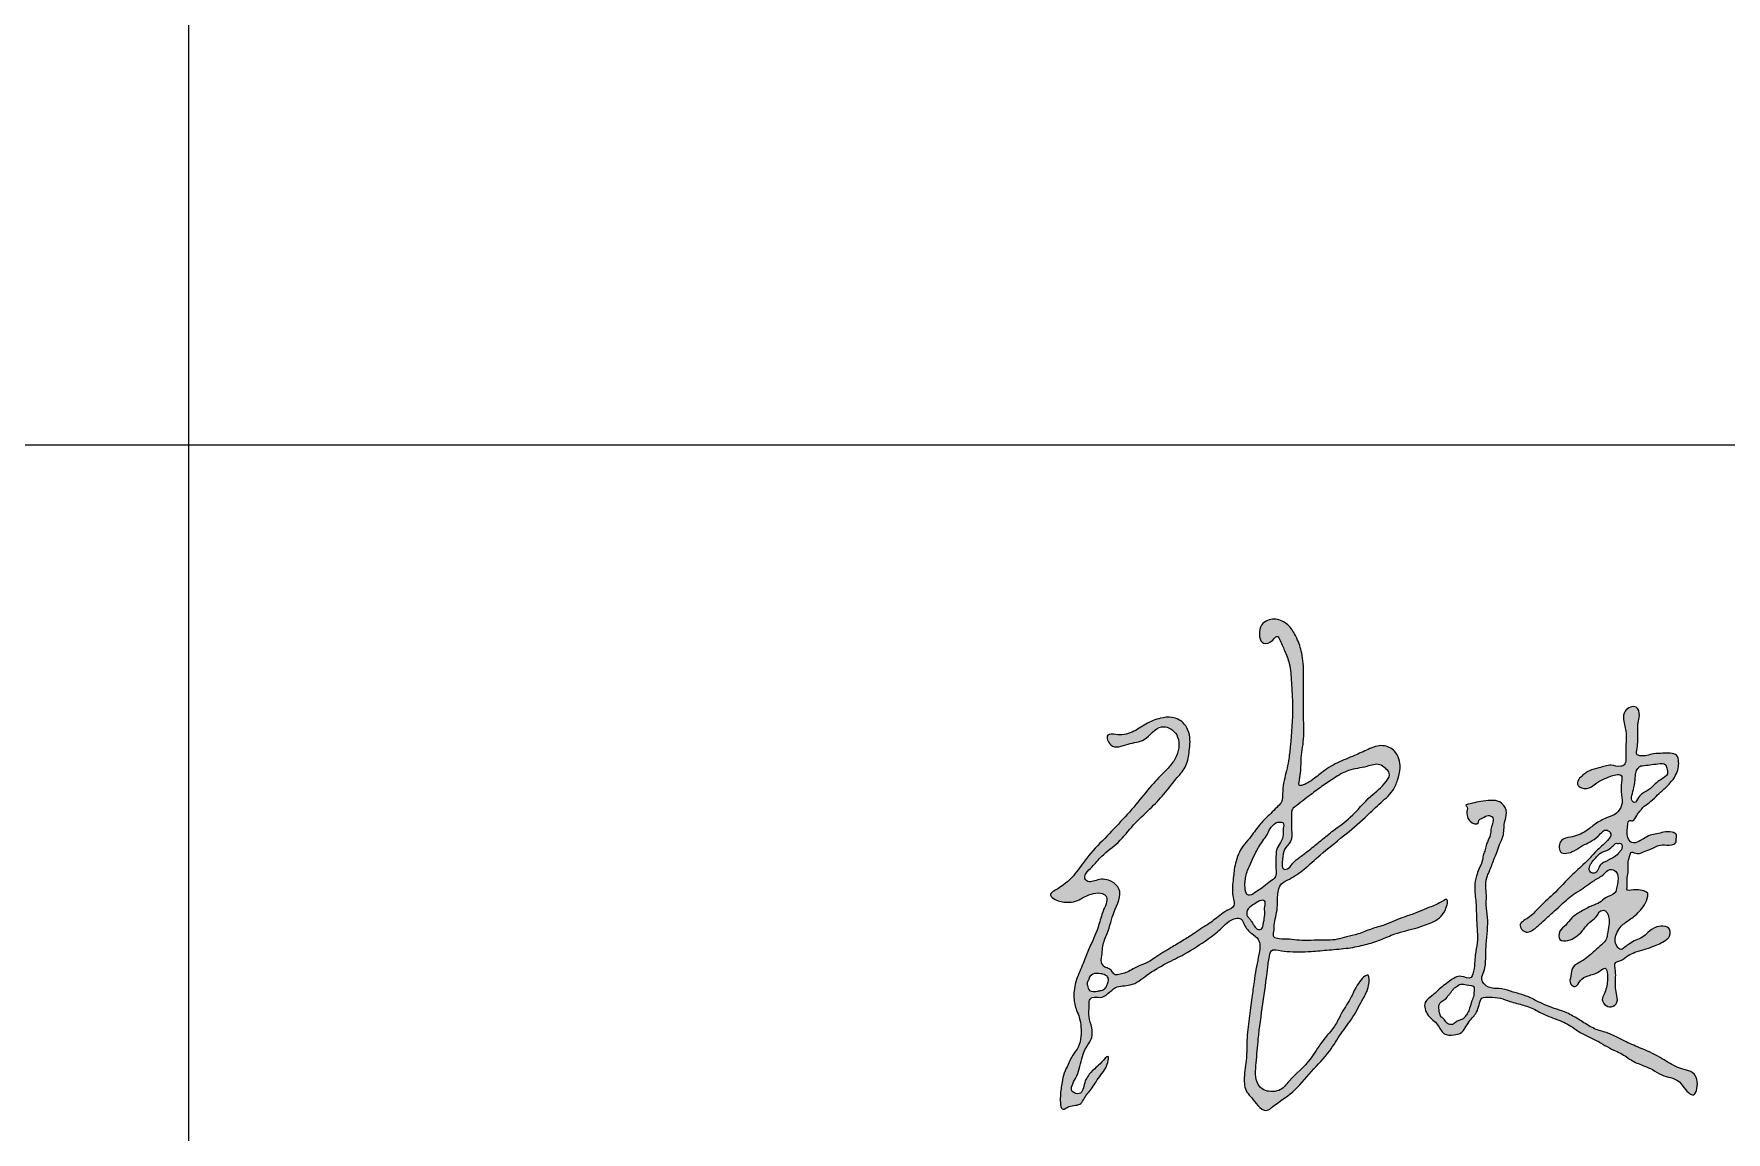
# Model space of a CAD drawing. Extents: x 28773 to 175644, y 7355 to 486294.
# Drawn here: x 150047 to 152250, y 270796 to 272226 of the extents above; entities that cross this region are included whole.
import ezdxf

# ---------------------------------------------------------------- set-up
doc = ezdxf.new("R2010")
doc.units = 0
doc.header["$LTSCALE"] = 1000
doc.header["$MEASUREMENT"] = 0
doc.layers.add('文字和字符', color=7, linetype='Continuous')

msp = doc.modelspace()

# ---------------------------------------------------------------- hatches: boundary and pattern name
at = {"layer": '文字和字符'}
h = msp.add_hatch(color=6, dxfattribs=at)
edge = h.paths.add_edge_path()
edge.add_spline(control_points=[(151455.3, 271313.7), (151455.5, 271313.7), (151480.4, 271314.8), (151493.2, 271328.5), (151511.9, 271335.2), (151529.7, 271337.6), (151548.6, 271327.9), (151553.1, 271308.2), (151550.6, 271290), (151548.7, 271272.6), (151533.1, 271255.8), (151518.8, 271236.2), (151499.4, 271215.9), (151477.6, 271197), (151460.3, 271172.8), (151438.5, 271158.5), (151426.5, 271143), (151417.6, 271135.4), (151413.8, 271128.1), (151419.3, 271119.5), (151433.6, 271126.9), (151449, 271124.9), (151466.4, 271109), (151454, 271087.7), (151449, 271069), (151444.1, 271054), (151438.1, 271041), (151438.1, 271028.1), (151435.2, 271018.7), (151440.2, 271010.4), (151447.5, 271009.8), (151450.9, 271005), (151454.6, 270999.8), (151461.6, 271002.5), (151468.6, 271003.6), (151476.7, 271008.1), (151485.9, 271013.2), (151497, 271016.7), (151506.5, 271023.9), (151517.2, 271030.4), (151530.2, 271038.1), (151544.3, 271046.5), (151557.4, 271055), (151569.7, 271063.5), (151584.3, 271072.4), (151595.4, 271083.3), (151611.1, 271089.4), (151608, 271100.1), (151607.2, 271108.8), (151607, 271118.9), (151608.8, 271128.6), (151609.4, 271139), (151612, 271149.6), (151617.1, 271165.3), (151630.8, 271179.5), (151642.6, 271197.6), (151655.2, 271209.2), (151664, 271218.4), (151673.3, 271226.3), (151671.9, 271240.1), (151675.1, 271258), (151680.5, 271277), (151683.4, 271309.5), (151686.6, 271343.6), (151683.9, 271379.8), (151682.8, 271404), (151676.3, 271420.6), (151671.3, 271431), (151666.1, 271445.9), (151659, 271434.1), (151642.9, 271428.3), (151640.3, 271452), (151651.9, 271463.9), (151668.8, 271465.1), (151683.2, 271454.3), (151692, 271438.3), (151699, 271417.9), (151699.9, 271397.6), (151699.8, 271378.4), (151699.9, 271359.5), (151699.5, 271335.4), (151701.1, 271308.2), (151695.5, 271281.2), (151697.1, 271263.8), (151691.4, 271243.7), (151711.6, 271253.9), (151722.9, 271265), (151743.7, 271277.8), (151764.8, 271285.5), (151783.7, 271294.7), (151801.9, 271301.9), (151822, 271292.6), (151827.1, 271272.3), (151822.7, 271254.8), (151815.3, 271237.2), (151797.5, 271223.6), (151777.5, 271202.8), (151751.3, 271181.1), (151723.9, 271160), (151702.2, 271139), (151685.3, 271127.2), (151663.3, 271117.6), (151668.3, 271090.1), (151661.4, 271070.4), (151661.5, 271058.2), (151659.3, 271049.2), (151670.8, 271047.4), (151681, 271047.7), (151698.4, 271045.2), (151719, 271046.5), (151739.9, 271045.5), (151756.6, 271051.1), (151771.8, 271053.8), (151787.8, 271061.1), (151808.4, 271066.5), (151827.4, 271075.9), (151846.1, 271080.9), (151861.2, 271089), (151873.2, 271091.4), (151889.7, 271103.6), (151883.5, 271078.3), (151868.4, 271069.5), (151844.5, 271060.9), (151821.5, 271056.2), (151799.9, 271046.3), (151779.7, 271039.8), (151757.3, 271035.4), (151733.6, 271033.6), (151707.1, 271031.1), (151683.3, 271030.4), (151667.6, 271033), (151657.6, 271034.2), (151654.3, 271021.6), (151650.7, 270985.9), (151642.1, 270936.8), (151638.4, 270888.1), (151635.7, 270863), (151647.3, 270850.5), (151657.5, 270848.9), (151670.7, 270849.9), (151685.5, 270869.3), (151707.5, 270886.8), (151723.1, 270915.2), (151740.7, 270932.5), (151749.8, 270953.9), (151762.7, 270971.2), (151767.7, 270987.7), (151786.2, 271007.5), (151785.1, 270983.3), (151776, 270968.5), (151764.9, 270945.8), (151747.9, 270925), (151733.2, 270898.8), (151709.4, 270875.8), (151687.5, 270847.8), (151666.1, 270835.2), (151650.7, 270821.8), (151639.2, 270830.8), (151633.5, 270840.4), (151623.2, 270850.3), (151621.6, 270869.9), (151626.2, 270891.5), (151625.6, 270917.6), (151628.8, 270943.8), (151632.4, 270969.3), (151635.6, 270995.9), (151639.4, 271018.4), (151644, 271036.5), (151641.4, 271048.7), (151630.8, 271055.2), (151623.1, 271063.6), (151619.7, 271074.9), (151604.4, 271074.8), (151592.9, 271060.4), (151571.2, 271044.4), (151548, 271029), (151519.9, 271015.9), (151496.9, 271002.2), (151477.2, 270985.5), (151456, 270987.5), (151445.9, 270976.4), (151435.6, 270969.9), (151425.9, 270973.7), (151420.1, 270967.8), (151421, 270958.4), (151419.3, 270946.3), (151424.7, 270933.2), (151425.5, 270917.4), (151412.3, 270902.4), (151409.5, 270882.3), (151403.6, 270865.8), (151392.7, 270849.5), (151412.3, 270843.5), (151413.8, 270862.2), (151423.5, 270876), (151434.1, 270883.5), (151448.7, 270901.3), (151443.5, 270879.3), (151436, 270871.6), (151429.9, 270862.5), (151425.1, 270854.1), (151419.1, 270847.3), (151414.3, 270840.7), (151409.3, 270830), (151396.9, 270832.7), (151382.9, 270821.4), (151382.9, 270846.1), (151384.9, 270858.8), (151387.6, 270873.5), (151393.7, 270884.6), (151398.7, 270896.5), (151407.9, 270906.9), (151410.4, 270920.2), (151410.2, 270933.3), (151408.8, 270944.9), (151403.2, 270956.8), (151399.4, 270973.5), (151403.3, 270994.9), (151412.6, 271014.7), (151420.5, 271036.3), (151430.7, 271055.9), (151435.3, 271074), (151439.6, 271086.6), (151444, 271094.6), (151443.9, 271104.8), (151429.5, 271110), (151416.2, 271103.5), (151402.9, 271096.1), (151390.1, 271095.2), (151379.3, 271096.6), (151366.2, 271105.9), (151398.6, 271121.9), (151411, 271148.3), (151449.3, 271186.9), (151479.6, 271219.2), (151504.9, 271251.7), (151521.9, 271268), (151536.2, 271285.2), (151540.1, 271306.3), (151529.2, 271321.6), (151509.2, 271327.7), (151495.5, 271304.2), (151471.4, 271303.2), (151451.1, 271292.2), (151438.6, 271316), (151455.2, 271313.7), (151455.3, 271313.7)], knot_values=[0, 0, 0, 0, 29.830329, 58.917813, 87.403057, 108.106156, 133.178165, 167.21185, 183.493575, 210.674955, 237.313626, 275.867732, 312.375317, 353.761043, 395.875537, 434.582879, 460.669761, 476.274997, 484.417806, 491.620343, 511.676156, 536.924503, 555.692553, 598.362356, 618.348177, 639.189191, 663.45492, 677.063063, 692.317653, 702.959274, 711.943659, 720.14469, 726.927846, 735.80548, 746.57076, 757.657127, 773.391329, 790.76732, 805.441898, 822.594095, 842.866694, 868.323001, 891.127033, 907.573393, 930.634575, 961.258613, 976.688727, 988.002723, 1001.170801, 1014.557807, 1029.617846, 1042.133039, 1057.768168, 1075.005198, 1109.99381, 1138.042246, 1164.89526, 1180.29965, 1191.874738, 1213.241442, 1232.349281, 1268.725268, 1294.322921, 1368.395782, 1410.724556, 1445.044845, 1469.944393, 1480.867815, 1499.328512, 1508.741629, 1526.286567, 1555.649157, 1570.573337, 1593.98259, 1617.984445, 1641.382666, 1669.439815, 1707.291974, 1725.035697, 1749.43332, 1786.029801, 1824.844218, 1863.911625, 1895.042411, 1908.396405, 1926.997455, 1954.733646, 1988.605585, 2022.407336, 2049.221687, 2076.673409, 2100.00089, 2131.565175, 2154.184674, 2175.023051, 2209.537897, 2244.846276, 2295.987218, 2350.394106, 2388.904508, 2420.906973, 2437.842954, 2481.538585, 2513.67034, 2525.068719, 2534.685067, 2544.923321, 2563.314623, 2581.768155, 2615.884833, 2650.046285, 2667.232328, 2688.872495, 2714.057646, 2739.784309, 2777.467879, 2801.534699, 2820.718126, 2846.219989, 2860.698517, 2879.243585, 2912.659008, 2940.608915, 2982.423161, 3010.685784, 3039.178412, 3070.401495, 3105.567192, 3138.040416, 3181.77967, 3202.070017, 3207.318711, 3220.228211, 3244.089956, 3371.102495, 3414.225609, 3453.462193, 3467.26996, 3480.300078, 3495.079726, 3519.973063, 3575.220664, 3613.131208, 3652.775903, 3675.917744, 3710.071084, 3737.577823, 3760.456026, 3779.026476, 3804.406012, 3842.427404, 3879.53793, 3916.903526, 3966.451123, 4017.131972, 4061.072175, 4074.638395, 4092.565028, 4109.947309, 4123.823044, 4149.665691, 4185.989873, 4217.238435, 4257.446297, 4295.790415, 4324.39685, 4369.00823, 4390.680082, 4401.809145, 4417.703641, 4439.204356, 4450.588858, 4460.404255, 4494.065203, 4522.530802, 4573.458554, 4609.521342, 4650.912748, 4685.917862, 4712.736046, 4730.120946, 4746.286022, 4759.95949, 4766.863435, 4776.672561, 4797.16942, 4817.291784, 4834.860476, 4859.323634, 4896.066848, 4914.918931, 4939.065769, 4952.349318, 4974.17708, 4996.946, 5022.500289, 5038.394722, 5059.260572, 5074.696393, 5090.132213, 5102.860644, 5115.363234, 5127.279907, 5137.839505, 5160.110254, 5171.91017, 5195.838718, 5221.384366, 5238.430758, 5255.298426, 5274.238989, 5291.838335, 5311.960699, 5328.55338, 5346.364767, 5359.960569, 5382.934513, 5416.477261, 5448.016954, 5474.30002, 5511.880375, 5539.40652, 5552.058861, 5566.94274, 5578.03298, 5588.729847, 5622.382906, 5636.081831, 5651.985781, 5673.57334, 5685.092373, 5703.046221, 5778.830378, 5827.289368, 5921.873186, 5965.463367, 5998.231583, 6019.778213, 6058.791881, 6074.951846, 6095.085564, 6133.666904, 6164.015928, 6195.290173, 6213.346315, 6227.672688, 6227.672688, 6227.672688, 6227.672688], degree=3, periodic=0)
edge = h.paths.add_edge_path(flags=16)
edge.add_spline(control_points=[(151663.9, 271198.7), (151663.8, 271198.6), (151655, 271191.3), (151652.6, 271183.2), (151646.4, 271175.3), (151641.6, 271167.7), (151636.3, 271158.8), (151632.5, 271148.5), (151627.2, 271138.4), (151624.6, 271129.4), (151623.4, 271122.3), (151623.5, 271115.9), (151623.9, 271110.5), (151625.5, 271105.6), (151631.8, 271103.5), (151637.8, 271109.9), (151646.6, 271114.1), (151653.6, 271121.2), (151661.6, 271125.3), (151664.9, 271132.5), (151663.4, 271140.8), (151664.3, 271151.5), (151663.4, 271163.8), (151670.2, 271173.4), (151674.2, 271182.8), (151672.8, 271191), (151674.8, 271199), (151669, 271200.5), (151664, 271198.7), (151663.9, 271198.7)], knot_values=[0, 0, 0, 0, 15.16178, 26.885115, 40.319645, 54.966413, 64.568744, 83.231373, 100.644648, 111.873825, 122.261764, 130.597594, 138.137919, 145.255344, 149.904189, 163.057972, 176.277051, 191.533217, 204.002706, 212.709306, 222.244258, 238.518955, 257.638434, 271.136509, 286.704711, 297.422187, 307.353728, 313.519692, 320.456367, 320.456367, 320.456367, 320.456367], degree=3, periodic=0)
edge = h.paths.add_edge_path(flags=16)
edge.add_spline(control_points=[(151686, 271217.6), (151686.2, 271217.7), (151707.7, 271234.5), (151722.2, 271245.5), (151739.9, 271257.4), (151758.7, 271269.1), (151779.4, 271270.5), (151796.9, 271277.3), (151806.1, 271270.4), (151813.9, 271263), (151804.2, 271246.6), (151783.9, 271232.8), (151764.2, 271207.3), (151740.5, 271190.6), (151722.8, 271176.2), (151708.5, 271164.4), (151696, 271155), (151685.9, 271147.9), (151682, 271139.6), (151670.4, 271136.6), (151673.1, 271152.7), (151673, 271164.7), (151685.6, 271174.5), (151684, 271187.9), (151684.1, 271199.1), (151684.6, 271207.3), (151683.6, 271213), (151686, 271217.5), (151686, 271217.6)], knot_values=[0, 0, 0, 0, 36.430419, 65.187197, 91.419752, 121.899033, 155.898168, 179.129599, 191.187594, 202.563458, 218.937757, 256.902618, 310.337733, 348.658026, 377.380118, 405.122206, 425.745844, 443.117225, 454.890005, 463.601594, 481.231921, 499.962837, 517.902498, 538.606138, 551.160941, 565.957672, 570.889886, 577.866804, 577.866804, 577.866804, 577.866804], degree=3, periodic=0)
edge = h.paths.add_edge_path(flags=16)
edge.add_spline(control_points=[(151625.9, 271082.5), (151625.9, 271082.6), (151631.7, 271092.2), (151638.2, 271094.7), (151643.4, 271098.2), (151651.2, 271098.6), (151648.6, 271089), (151649.7, 271081.5), (151648.7, 271073.5), (151647.1, 271067.1), (151646.8, 271061.8), (151642.7, 271059.5), (151637.9, 271060.9), (151635, 271066), (151631.9, 271070.5), (151628.9, 271075.4), (151625.3, 271077.5), (151625.9, 271082.5), (151625.9, 271082.5)], knot_values=[0, 0, 0, 0, 13.966431, 26.642221, 32.867363, 40.668687, 50.865474, 62.813241, 75.541774, 82.709236, 91.158043, 95.563358, 100.25464, 110.515602, 118.401257, 123.681007, 133.675528, 136.491121, 136.491121, 136.491121, 136.491121], degree=3, periodic=0)
edge = h.paths.add_edge_path(flags=16)
edge.add_spline(control_points=[(151420.4, 270995.5), (151420.4, 270995.6), (151426, 271005.1), (151434.4, 271002.8), (151440.8, 271001.3), (151445.6, 270998.7), (151446.2, 270993.2), (151444, 270988.7), (151442.4, 270983.1), (151437, 270980.7), (151430.1, 270979.8), (151420.6, 270978), (151418.6, 270986.7), (151417.5, 270991.2), (151420.4, 270995.5), (151420.4, 270995.5)], knot_values=[0, 0, 0, 0, 11.122688, 25.410392, 33.76565, 39.259742, 46.34399, 54.032835, 60.099225, 69.754386, 75.753906, 90.734986, 100.54138, 106.793197, 112.698594, 112.698594, 112.698594, 112.698594], degree=3, periodic=0)
h = msp.add_hatch(color=6, dxfattribs=at)
edge = h.paths.add_edge_path()
edge.add_spline(control_points=[(152059.1, 271257), (152059.3, 271257.1), (152071.8, 271268.7), (152084.8, 271269.7), (152099, 271276), (152110, 271271.1), (152118.3, 271274.3), (152119.9, 271284.1), (152118.5, 271297.4), (152120.7, 271312.4), (152118, 271324.7), (152115.5, 271334), (152116.4, 271346.4), (152133.9, 271354), (152138.1, 271338.7), (152134.3, 271328.3), (152134.8, 271316.4), (152135, 271304.2), (152134, 271295.5), (152132.2, 271287.6), (152142.6, 271284.7), (152152.9, 271289.3), (152166.6, 271289.2), (152176.3, 271289.7), (152186.8, 271288.1), (152188.1, 271278.2), (152187.9, 271269.4), (152183.9, 271259.7), (152176.6, 271249.8), (152167.1, 271241.4), (152158, 271233), (152150.3, 271225.1), (152141.9, 271220.2), (152137.5, 271213.6), (152132.7, 271208.8), (152130.2, 271200.2), (152122.3, 271203), (152121.5, 271191.3), (152119.1, 271182.8), (152126.5, 271171.1), (152135.8, 271174), (152142.9, 271178.5), (152150.4, 271183.3), (152159.6, 271184.4), (152169, 271187.2), (152177.2, 271187.6), (152186.2, 271184.8), (152184.4, 271178.4), (152185.2, 271172.1), (152176.2, 271168.9), (152167.8, 271171.3), (152158.6, 271168.4), (152152.5, 271164.8), (152145.4, 271162.8), (152139.1, 271159.1), (152132.4, 271158.7), (152125.6, 271162.2), (152124.4, 271154.9), (152121.8, 271149.9), (152122.3, 271142.5), (152122.3, 271137.3), (152121.8, 271131.8), (152120.6, 271126.8), (152121, 271121.9), (152120.8, 271117.8), (152121.2, 271114.9), (152119.2, 271109.8), (152129.3, 271111.9), (152136.3, 271111.5), (152143.2, 271110.8), (152148.4, 271107.3), (152146.6, 271096.1), (152138.8, 271083.8), (152123.9, 271072.8), (152112.3, 271064.8), (152105.5, 271052.7), (152104.1, 271041), (152112.8, 271032.2), (152118.5, 271037.9), (152124.5, 271041.8), (152131.8, 271046.8), (152141.1, 271049.3), (152148.7, 271057.3), (152158.2, 271064.4), (152167.9, 271064.5), (152177.2, 271062.9), (152178.2, 271051.5), (152167.9, 271043.7), (152156.5, 271038.4), (152142.7, 271033.8), (152131.7, 271031.2), (152121, 271025.9), (152114.1, 271019.7), (152102.7, 271017.3), (152106.6, 271005.6), (152105.3, 270993), (152105.7, 270979.4), (152109.9, 270965.7), (152100.5, 270957.6), (152091.6, 270961.3), (152087.3, 270969), (152093.1, 270979), (152095.3, 270990.5), (152095.8, 271001), (152093.2, 271013.2), (152082.1, 271002.4), (152071.1, 271000.8), (152059.5, 270995.4), (152055.1, 270983.4), (152044.6, 270989.6), (152048.2, 270999.8), (152048.5, 271012.5), (152061.1, 271017.9), (152070.5, 271024.9), (152078.8, 271032.6), (152086.9, 271039.9), (152094.5, 271046.5), (152095.4, 271056), (152097.4, 271064.7), (152097.8, 271074.3), (152095.5, 271081), (152091.6, 271086.1), (152084.7, 271084.4), (152082.2, 271076.4), (152073.9, 271071.4), (152067.1, 271064.5), (152061.7, 271056.8), (152054.3, 271050), (152045.1, 271045.1), (152030.9, 271044.5), (152032.2, 271059.4), (152041.7, 271065.6), (152048.7, 271076.5), (152061.4, 271083.8), (152073.2, 271090.8), (152085.3, 271094.3), (152093, 271103.2), (152105.6, 271105), (152108, 271118), (152110.1, 271127.1), (152106.8, 271136.9), (152097.3, 271139.8), (152089.8, 271130.2), (152075.5, 271123.2), (152064.5, 271113.9), (152050, 271105.5), (152040.2, 271097), (152026.2, 271083.6), (152013.4, 271072.8), (152001.9, 271061.5), (151988.6, 271053.4), (151977.4, 271067.6), (151995.1, 271075.4), (152006.2, 271089.9), (152027.8, 271107.6), (152046.5, 271129.6), (152066.8, 271146.6), (152080.9, 271162.9), (152092.3, 271172.2), (152102.2, 271183.7), (152092.2, 271193.2), (152081, 271176.3), (152065.2, 271171.8), (152051.9, 271161.2), (152030.5, 271155.4), (152032.7, 271178.6), (152050.7, 271180.1), (152065.9, 271186.1), (152079.5, 271198.1), (152093, 271205.5), (152107.3, 271209.6), (152115.3, 271221.9), (152113.5, 271236.7), (152112.4, 271248.1), (152115.5, 271262), (152102.4, 271261.5), (152093.3, 271256.9), (152081.9, 271252.1), (152073.8, 271244.2), (152063.4, 271242.3), (152053.9, 271248.4), (152059.1, 271256.9), (152059.1, 271257)], knot_values=[0, 0, 0, 0, 21.814226, 40.014518, 62.705103, 80.181203, 87.059593, 95.960741, 117.525979, 144.48919, 157.446323, 169.514731, 184.787555, 205.834293, 221.965238, 235.360358, 252.742704, 270.71375, 285.202589, 292.391017, 298.294038, 323.168932, 339.890762, 353.677583, 365.620364, 378.129251, 389.526685, 402.989381, 420.611403, 440.531037, 455.37129, 472.336878, 486.5792, 494.822314, 504.352288, 516.704907, 522.699181, 530.27695, 553.639261, 565.149337, 577.864888, 587.528817, 601.603428, 613.797645, 625.753182, 641.937729, 649.9788, 657.766267, 665.645468, 673.686615, 691.069983, 702.267642, 712.223711, 720.551303, 732.907569, 741.299569, 750.370401, 754.159277, 767.819998, 775.008381, 783.993926, 790.014194, 797.893351, 805.081778, 810.473088, 814.666318, 817.720913, 829.769177, 838.760629, 852.283854, 856.964277, 862.355586, 894.641394, 917.573479, 938.655869, 952.338385, 974.413595, 984.091028, 992.098792, 1002.565424, 1015.429981, 1028.359865, 1041.617731, 1060.692449, 1075.149999, 1081.330321, 1097.650211, 1107.252151, 1133.82575, 1149.932866, 1167.658992, 1180.945792, 1198.851742, 1207.212315, 1222.48382, 1236.906949, 1263.262694, 1278.557776, 1291.815576, 1304.435541, 1313.922398, 1324.654884, 1349.142625, 1361.020488, 1372.838601, 1385.371679, 1406.33795, 1423.525104, 1437.340436, 1446.079862, 1461.351368, 1476.168885, 1496.200813, 1510.803882, 1526.560496, 1542.662576, 1557.114579, 1565.766985, 1581.249459, 1594.824166, 1604.755407, 1610.756543, 1619.414177, 1627.419657, 1643.634371, 1658.03725, 1667.713087, 1682.728431, 1698.677316, 1713.209272, 1728.480822, 1743.495369, 1760.340716, 1781.062409, 1803.083586, 1817.90876, 1831.829559, 1851.204785, 1861.937228, 1882.369986, 1890.726834, 1902.273459, 1915.005119, 1936.427946, 1969.389218, 1974.338724, 2005.754245, 2023.168452, 2055.026844, 2074.268902, 2093.867831, 2107.78631, 2127.599717, 2153.412209, 2189.440129, 2240.453356, 2274.08225, 2299.89394, 2328.106323, 2341.387876, 2350.989816, 2370.530551, 2403.28468, 2421.19063, 2445.869309, 2466.302067, 2483.491087, 2513.600141, 2534.81948, 2557.988589, 2577.732832, 2594.915337, 2613.696208, 2636.660478, 2648.798069, 2658.352665, 2679.53953, 2695.582632, 2708.030864, 2726.091721, 2735.787779, 2747.159611, 2747.159611, 2747.159611, 2747.159611], degree=3, periodic=0)
edge = h.paths.add_edge_path(flags=16)
edge.add_spline(control_points=[(152105.8, 271172.1), (152105.8, 271172), (152099.9, 271166.3), (152095.8, 271162.7), (152087.9, 271161.2), (152082.6, 271156.4), (152078.1, 271151.1), (152074.4, 271146.9), (152072.1, 271142.2), (152070.8, 271136.7), (152074.8, 271133.5), (152079.7, 271132.9), (152083.5, 271138), (152084.9, 271143.8), (152089.8, 271147.3), (152094.6, 271149.1), (152099.1, 271152.2), (152105.7, 271154.3), (152109.7, 271159.7), (152113.9, 271164), (152114.6, 271168.1), (152113.3, 271173), (152109.7, 271172.2), (152105.9, 271172.1), (152105.8, 271172.1)], knot_values=[0, 0, 0, 0, 8.439041, 20.62857, 28.097042, 39.877603, 49.765051, 57.178901, 62.854461, 72.258155, 76.58164, 82.950578, 90.312624, 100.188639, 107.6845, 114.090351, 121.535477, 130.11106, 142.317774, 148.462757, 154.387511, 159.526625, 165.895648, 169.459976, 169.459976, 169.459976, 169.459976], degree=3, periodic=0)
edge = h.paths.add_edge_path(flags=16)
edge.add_spline(control_points=[(152135.9, 271271), (152135.8, 271271), (152131.8, 271265), (152131.6, 271259.5), (152131.2, 271252.4), (152129.4, 271244), (152127.7, 271236.1), (152125.5, 271228.9), (152131.7, 271223), (152135.1, 271232.8), (152142, 271238), (152150.7, 271242.3), (152157.5, 271250.1), (152165, 271255.6), (152175.2, 271260.9), (152172.6, 271269), (152171, 271276.9), (152156.1, 271275.6), (152145.9, 271272.9), (152138, 271273.2), (152135.9, 271271.1), (152135.9, 271271)], knot_values=[0, 0, 0, 0, 9.334311, 17.140719, 26.361451, 38.018579, 52.789195, 61.01517, 67.124154, 79.068588, 89.242621, 105.885881, 117.802758, 131.460083, 146.451071, 157.202444, 163.309657, 177.435607, 205.630785, 210.588468, 213.165382, 213.165382, 213.165382, 213.165382], degree=3, periodic=0)
h = msp.add_hatch(color=6, dxfattribs=at)
edge = h.paths.add_edge_path()
edge.add_spline(control_points=[(151911.4, 271222.2), (151911.6, 271222.3), (151936.6, 271228.2), (151956.3, 271230.1), (151966, 271212.1), (151959.8, 271197.7), (151961.3, 271183), (151954.5, 271170.9), (151951.4, 271160.7), (151946.6, 271149.1), (151943.1, 271138.9), (151938.2, 271128.4), (151936.1, 271119.1), (151938.3, 271106.4), (151936.8, 271092.2), (151940.8, 271069.9), (151937.9, 271047.8), (151936.5, 271025.2), (151937.3, 271010.2), (151931.4, 270999.8), (151932.5, 270989.1), (151944.1, 270982.4), (151958.5, 270984.1), (151972.7, 270978.2), (151988.2, 270974.8), (152002.3, 270967.6), (152020, 270958.7), (152036.9, 270954.5), (152052.8, 270946.4), (152065, 270938.6), (152079.5, 270929.4), (152098.6, 270925.4), (152116.3, 270914.7), (152139.5, 270905.3), (152159.2, 270897), (152177.3, 270885.1), (152190.9, 270878), (152210.6, 270874.5), (152214.2, 270857.9), (152206.9, 270839.2), (152194.7, 270854.3), (152187.9, 270863.8), (152177.3, 270867.8), (152165.1, 270870.2), (152154.7, 270877.6), (152141.7, 270883.2), (152126.9, 270888.5), (152115.3, 270898.4), (152098.3, 270904.9), (152082, 270916.1), (152061.1, 270924.2), (152044.9, 270937.3), (152027.4, 270943.7), (152010.1, 270950.5), (151995, 270959.6), (151980.1, 270963), (151967.1, 270966.9), (151955.4, 270971.3), (151943.7, 270972.2), (151930.6, 270972.4), (151928, 270961.4), (151925.2, 270950.2), (151913.4, 270940.6), (151908.2, 270925), (151894.3, 270922.5), (151880.7, 270922.3), (151874.8, 270938.4), (151860.9, 270946.2), (151854.3, 270965.1), (151869.8, 270975.1), (151878.8, 270985.6), (151891.8, 270993.8), (151902.8, 271002.8), (151917.2, 270993.9), (151921.5, 271005.6), (151922.3, 271015.1), (151923.2, 271028.8), (151927.3, 271047.1), (151924.3, 271070.1), (151924.9, 271094.4), (151921.4, 271113.8), (151924.1, 271128.5), (151928.3, 271139.9), (151933, 271148.1), (151933.2, 271156.5), (151935.9, 271162.4), (151937.1, 271170.2), (151940.5, 271176.9), (151943.3, 271183.7), (151943.5, 271190.6), (151945.4, 271197.5), (151948.2, 271205.9), (151939.2, 271210.2), (151934.1, 271205.3), (151927.7, 271203.8), (151927.5, 271195.3), (151915.9, 271199.4), (151912.4, 271207.2), (151912.2, 271214.3), (151913.3, 271218.9), (151911.3, 271222.2), (151911.4, 271222.2)], knot_values=[0, 0, 0, 0, 31.567408, 64.804615, 84.514899, 102.449572, 127.665217, 143.393176, 158.761139, 172.306084, 195.386314, 203.777391, 220.63047, 233.896682, 257.032253, 279.176201, 327.700844, 348.661996, 374.096735, 388.033075, 396.915328, 415.877792, 435.250381, 456.66983, 478.431065, 501.305126, 522.015154, 560.722472, 573.046245, 596.2976, 621.456877, 643.421109, 676.452722, 706.559804, 747.979879, 764.804525, 796.369237, 812.756663, 842.42195, 854.740888, 879.873646, 891.588111, 907.370515, 923.988969, 943.623296, 959.405623, 982.733778, 1008.381509, 1021.700495, 1058.208083, 1090.24983, 1114.093944, 1144.201026, 1166.925646, 1191.573171, 1217.002209, 1229.971469, 1248.063792, 1268.029249, 1281.440462, 1294.753802, 1308.690116, 1329.858381, 1355.865323, 1368.43417, 1386.209945, 1406.30905, 1430.06276, 1453.845898, 1470.989804, 1499.087867, 1512.54167, 1535.266273, 1553.042048, 1560.571233, 1580.172383, 1594.917168, 1617.197884, 1657.975453, 1689.943564, 1718.67234, 1738.776712, 1751.36341, 1769.195262, 1777.025624, 1785.794542, 1795.901638, 1809.568461, 1816.675984, 1826.397683, 1837.686133, 1847.881877, 1857.816128, 1868.115168, 1875.917125, 1881.585263, 1896.597226, 1905.82176, 1918.671785, 1923.218896, 1927.782629, 1927.782629, 1927.782629, 1927.782629], degree=3, periodic=0)
edge = h.paths.add_edge_path(flags=17)
edge.add_spline(control_points=[(151881.6, 270967.8), (151881.6, 270967.8), (151875.9, 270964.1), (151875.8, 270958.2), (151876.2, 270952.4), (151878.5, 270946.1), (151883.7, 270942.9), (151886, 270937.8), (151890.2, 270936.3), (151894, 270936.3), (151896.9, 270938.7), (151900.1, 270941.3), (151903.8, 270942.2), (151907.8, 270943.7), (151910.3, 270947.4), (151913.7, 270951.6), (151916.4, 270958.6), (151918.3, 270966.4), (151921.8, 270974.5), (151921.5, 270980.4), (151922.2, 270987.8), (151912.2, 270987.5), (151904.5, 270990.1), (151898.8, 270985.8), (151894.7, 270982.8), (151892.2, 270979.3), (151890.1, 270975.8), (151887.2, 270973.6), (151886, 270970.2), (151881.7, 270967.9), (151881.6, 270967.8)], knot_values=[0, 0, 0, 0, 9.663903, 14.696519, 25.589324, 33.287033, 41.448102, 50.312117, 54.669885, 59.317586, 65.471876, 69.610934, 76.339168, 81.250991, 86.994431, 94.228062, 103.814692, 117.550507, 128.275999, 139.362893, 142.658643, 157.109971, 167.517587, 177.222957, 183.783609, 188.977779, 195.04957, 200.641099, 203.083872, 211.139425, 211.139425, 211.139425, 211.139425], degree=3, periodic=0)

# ---------------------------------------------------------------- linework, layer by layer
for p, q in [((150248.5, 275690.9), (150248.5, 266661.4)), ((145644.1, 271690.9), (153644.1, 271690.9))]:
    msp.add_line(p, q)
at = {"layer": '文字和字符', "color": 6}
for points, start_tangent, end_tangent in [([(151455.3, 271313.7), (151476.6, 271316.9), (151494.6, 271327.5), (151513.8, 271335), (151528.6, 271336), (151544.6, 271327.5), (151552, 271304.2), (151551, 271292.5), (151546.7, 271273.4), (151535.4, 271257.8), (151518, 271236.2), (151499.9, 271217.1), (151478.6, 271196.3), (151458.5, 271173.5), (151437.2, 271155.4), (151424.5, 271141.6), (151416.8, 271133.4), (151414.9, 271127.8), (151417.5, 271123.4), (151431.9, 271124.6), (151450, 271122.5), (151459.5, 271112.9), (151453.2, 271082.9), (151448.9, 271069.1), (151444.1, 271054.9), (151438.6, 271038.3), (151437.6, 271028.5), (151436.8, 271017.6), (151441.1, 271011.2), (151447.1, 271008.9), (151451.2, 271004.6), (151454.6, 271001.2), (151461, 271002), (151468.5, 271004), (151475.7, 271007.5), (151485.8, 271012.7), (151497.3, 271017.6), (151506.1, 271023.4), (151516.6, 271030), (151529.1, 271037.5), (151544.8, 271046.9), (151558.6, 271055.9), (151568.4, 271062.5), (151582.3, 271071.7), (151600.1, 271084.7), (151609.1, 271091.3), (151608.5, 271099.4), (151607.3, 271108.8), (151607.3, 271118.5), (151608.7, 271129.3), (151609.6, 271138.2), (151612.1, 271149.2), (151616.3, 271160.9), (151631.2, 271181.2), (151643.5, 271197.3), (151657, 271211.2), (151664.9, 271219), (151670.5, 271225.1), (151672.6, 271240.4), (151674.5, 271254), (151680.2, 271279.6), (151682.4, 271297.9), (151685.4, 271351.2), (151684, 271381.7), (151681.1, 271406.2), (151675, 271423.1), (151671.8, 271430.3), (151664.6, 271441.5), (151659.8, 271436.7), (151647.8, 271432.7), (151643.9, 271453.5), (151651, 271461.5), (151667.8, 271463.1), (151682.2, 271453.5), (151691, 271439.1), (151697.4, 271419.9), (151699.8, 271392.8), (151699.8, 271380), (151699.8, 271362.4), (151699.8, 271336), (151699.8, 271308.1), (151696.6, 271280.1), (151695, 271257.7), (151694.2, 271248.1), (151707, 271252.1), (151723, 271264.1), (151743.8, 271276.9), (151766.2, 271286.5), (151783.8, 271294.5), (151803, 271299.3), (151818.2, 271292.1), (151825.4, 271270.5), (151822.2, 271254.5), (151815.8, 271240.9), (151798.2, 271223.3), (151779.8, 271205.8), (151751.8, 271181.8), (151721.4, 271157), (151700.6, 271138.6), (151681.4, 271125.8), (151671, 271119.4), (151665.6, 271088.4), (151661.7, 271065.6), (151661.1, 271057.4), (151661.1, 271050.5), (151668, 271048), (151681.3, 271047.3), (151694.5, 271046.1), (151719.1, 271046.1), (151743.7, 271047.3), (151755.6, 271050.5), (151770.8, 271054.3), (151787.8, 271060.6), (151805.5, 271066.2), (151830.7, 271076.3), (151847.1, 271082), (151859.7, 271087.6), (151876.7, 271094.6), (151886.1, 271099), (151884.3, 271085.8), (151866.6, 271069.4), (151847.7, 271062.4), (151818.7, 271054.3), (151799.8, 271046.7), (151780.2, 271040.4), (151758.2, 271036), (151733, 271033.5), (151709.6, 271031.6), (151678.1, 271031.6), (151663.6, 271033.5), (151659.8, 271033.5), (151655.4, 271025.3), (151652.9, 271008.3), (151640.9, 270917.5), (151638.1, 270886.6), (151640.9, 270858.4), (151647.9, 270851.4), (151657.1, 270849.3), (151667.6, 270850.7), (151681, 270862.7), (151708.5, 270891.5), (151723.9, 270914), (151741.5, 270936.5), (151749.3, 270951.3), (151761.9, 270972.4), (151771.1, 270990), (151783.8, 271000.5), (151784.5, 270987.2), (151777.4, 270970.3), (151764.1, 270946.4), (151748.6, 270924.6), (151733.8, 270902.1), (151710.1, 270875.3), (151685.2, 270848.6), (151659.9, 270829.6), (151651.4, 270824.7), (151640.2, 270831), (151632.4, 270840.9), (151626.1, 270848.6), (151622.6, 270866.9), (151625.4, 270892.9), (151626.1, 270915.4), (151628.9, 270944.3), (151632.6, 270971.6), (151635.3, 270992.1), (151640.9, 271023.7), (151643, 271039.2), (151640.9, 271047), (151632.4, 271054.7), (151622.6, 271066.6), (151618.4, 271073.7), (151611.3, 271074.4), (151591.5, 271060.4), (151575.4, 271047.7), (151544.5, 271028), (151521.3, 271016.1), (151495.9, 271000.5), (151474.1, 270987.9), (151455.1, 270984.4), (151445.2, 270976.6), (151434.7, 270971.7), (151424.8, 270971.7), (151421.3, 270968.2), (151420.6, 270961.1), (151420.6, 270946.4), (151424.1, 270932.3), (151424.1, 270919.6), (151415.7, 270904.2), (151407.9, 270878.8), (151403, 270866.2), (151398.8, 270849.3), (151407.9, 270846.5), (151415, 270860.6), (151423.4, 270874.6), (151436.8, 270887.3), (151445.2, 270895), (151442.4, 270880.2), (151436.1, 270871.1), (151429.7, 270862), (151424.8, 270854.2), (151419.2, 270847.2), (151414.2, 270840.2), (151410, 270833.8), (151394.5, 270829.6), (151386.8, 270826.1), (151383.3, 270843), (151385.4, 270861.3), (151388.2, 270873.2), (151393.3, 270884.3), (151399.5, 270896.4), (151406.5, 270907), (151410, 270921), (151410, 270933), (151407.9, 270945.7), (151404.4, 270954.8), (151400.9, 270971), (151404.4, 270994.9), (151412.8, 271016), (151419.9, 271033.6), (151430.7, 271058.4), (151436.6, 271077.4), (151439.6, 271085.9), (151443.5, 271096), (151442.4, 271103.9), (151435.5, 271107.3), (151412.1, 271101.1), (151403.1, 271097), (151391.7, 271095.6), (151376.6, 271099.1), (151370.4, 271104.6), (151380, 271113.2), (151417.5, 271153), (151441, 271178.7), (151486.9, 271229.1), (151507.1, 271253.2), (151523.4, 271270.2), (151532.8, 271282.7), (151535.9, 271310.6), (151528.9, 271319.9), (151514.9, 271323.8), (151492.4, 271307.5), (151471.4, 271301.3), (151448.9, 271300.5), (151445, 271312.9), (151455.3, 271313.7)], (0.984905, -0.173097), (0.984905, -0.173097)), ([(152059.1, 271257), (152071.7, 271266.5), (152084.2, 271270.4), (152100.2, 271273.8), (152112.7, 271272.5), (152117.2, 271274.6), (152119.2, 271280.7), (152119.2, 271296.3), (152119.6, 271315.7), (152117.9, 271324.9), (152116.2, 271333.4), (152118.3, 271344.2), (152132.6, 271349.4), (152136.9, 271338.6), (152135.2, 271329.1), (152134.7, 271316.6), (152134.7, 271303.6), (152133.4, 271293.2), (152133.4, 271288.1), (152137.3, 271286.3), (152155.1, 271288.6), (152167.1, 271289.4), (152177.1, 271289.4), (152185.3, 271286.8), (152187.9, 271278.1), (152187.4, 271269.9), (152184, 271260.9), (152176.6, 271250.5), (152166.3, 271240.6), (152158.5, 271233.3), (152149.4, 271225), (152141.3, 271218.7), (152137.6, 271214.1), (152133.4, 271208.6), (152127.8, 271201.7), (152123.5, 271201.7), (152121.8, 271196.5), (152121.8, 271179.7), (152127, 271173.2), (152136, 271174.5), (152142.1, 271178), (152151, 271182.8), (152159.6, 271184.7), (152168, 271186.6), (152179.7, 271186.6), (152184.8, 271184), (152184.8, 271178.4), (152184, 271172.8), (152178.8, 271170.2), (152166.3, 271170.2), (152158.5, 271168.1), (152152, 271164.9), (152146.4, 271162.9), (152138.2, 271159.4), (152132.1, 271159.4), (152125.7, 271160.3), (152124.8, 271157.7), (152122.2, 271148.2), (152122.2, 271143), (152122.2, 271136.5), (152121.8, 271132.2), (152120.9, 271126.6), (152120.9, 271121.4), (152120.9, 271117.5), (152120.9, 271114.5), (152120.5, 271112.4), (152129.1, 271111.5), (152135.6, 271111.5), (152145.1, 271109.3), (152147.7, 271107.2), (152147.7, 271103.3), (152136.3, 271083), (152123.5, 271072.6), (152111.8, 271062.8), (152106.9, 271054.3), (152107.6, 271038.4), (152113.1, 271034.1), (152118, 271037.2), (152124.1, 271041.6), (152132, 271046.3), (152140.6, 271050), (152147.9, 271056.1), (152159.6, 271063.4), (152170, 271064.1), (152174.2, 271062.8), (152176.1, 271051.2), (152171.2, 271046.3), (152154.1, 271037.8), (152143, 271034.1), (152130.8, 271030.4), (152122.2, 271026.1), (152111.2, 271019.4), (152105.7, 271017), (152105.7, 271006), (152105.7, 270995.6), (152106.9, 270976.6), (152107.6, 270965.6), (152100.2, 270959.5), (152091.6, 270962.6), (152088.6, 270968.7), (152091, 270976), (152095.3, 270993.1), (152095.3, 271001.7), (152092.3, 271009.6), (152084.3, 271005.4), (152070.2, 270999.9), (152059.8, 270993.1), (152053.1, 270985.8), (152047.6, 270988.9), (152047.6, 270999.9), (152050, 271010.3), (152061.7, 271018.8), (152070.2, 271024.9), (152078.7, 271032.4), (152087.4, 271040.2), (152094.1, 271048.2), (152095.3, 271054.3), (152097.2, 271065.3), (152097.2, 271075.1), (152094.7, 271081.8), (152091.6, 271084.8), (152085.5, 271083.6), (152082.5, 271078.7), (152073.9, 271070.8), (152066.6, 271063.4), (152062.3, 271057.9), (152054.3, 271050.6), (152043.9, 271045.7), (152033.5, 271046.9), (152033.5, 271057.9), (152040.9, 271065.9), (152048.8, 271075.1), (152061.1, 271083.6), (152075.1, 271091), (152084.9, 271095.2), (152092.9, 271101.4), (152105.1, 271108.1), (152107.6, 271115.4), (152108.8, 271130.1), (152106.3, 271135.6), (152098.4, 271138), (152091, 271132.5), (152078.2, 271124), (152058.6, 271110.5), (152055.5, 271108.7), (152037.8, 271094.6), (152028.6, 271086.1), (152011.5, 271070.8), (152001.1, 271061.6), (151987.6, 271057.3), (151981.5, 271065.3), (151991.9, 271075.1), (152005.4, 271087.9), (152024.3, 271105.6), (152050, 271131.9), (152067.8, 271148.4), (152080.6, 271161.9), (152095.3, 271175.9), (152099.6, 271184.5), (152094.7, 271189.4), (152083.1, 271181.4), (152062.9, 271169.2), (152051.9, 271162.5), (152034.1, 271161.3), (152035.4, 271175.9), (152047, 271180.2), (152067.2, 271188.2), (152079.4, 271197.3), (152094.1, 271205.3), (152106.9, 271211.4), (152113.7, 271221.8), (152113.7, 271235.3), (152113.5, 271251.9), (152113.2, 271260.6), (152106.3, 271261.4), (152091.9, 271256.4), (152081.6, 271251.1), (152074.4, 271245.8), (152061.5, 271244.3), (152056.5, 271249.2), (152059.1, 271257)], (0.662995, 0.748624), (0.662995, 0.748624)), ([(151686, 271217.6), (151706.7, 271233.7), (151723.3, 271246.1), (151739, 271256.7), (151758.4, 271267), (151782.3, 271272.3), (151798.9, 271274.6), (151806.2, 271270), (151811.3, 271263.6), (151807.2, 271252.5), (151787.4, 271233.7), (151760.5, 271206.1), (151738.8, 271189), (151722.6, 271176.1), (151707.1, 271163.5), (151695.2, 271154.5), (151685.8, 271146.3), (151680.3, 271139.9), (151674.1, 271138.6), (151672.5, 271151.2), (151675.1, 271164.4), (151682.9, 271174.8), (151684.2, 271189.6), (151684.2, 271198.7), (151684.2, 271209.3), (151684.2, 271212.9), (151686, 271217.6)], (0.790786, 0.612093), (0.790786, 0.612093)), ([(152135.9, 271271), (152132.6, 271265.2), (152131.6, 271259.6), (152131.1, 271253), (152129.6, 271244.8), (152127.1, 271234.4), (152126.8, 271228.5), (152130.1, 271225.5), (152135.7, 271232), (152141, 271237.1), (152151.1, 271243.6), (152157.3, 271249.5), (152165.2, 271255.4), (152173.3, 271262.5), (152172.4, 271270.2), (152171, 271274.4), (152160.9, 271275.8), (152140.7, 271273.2), (152137.3, 271272.3), (152135.9, 271271)], (-0.774883, -0.632104), (-0.774883, -0.632104)), ([(151911.4, 271222.2), (151933.6, 271227), (151957.5, 271224.6), (151963.8, 271211.9), (151961.4, 271199.2), (151959.3, 271181.2), (151954.9, 271170.7), (151951.1, 271160.3), (151947.6, 271151.2), (151941.6, 271135.7), (151939.2, 271130.1), (151936.8, 271118.2), (151937.6, 271108.7), (151937.6, 271092), (151939.2, 271076.1), (151937.6, 271041.2), (151936.8, 271026.1), (151935.2, 271007.9), (151932, 270998.3), (151932.8, 270992), (151943.9, 270984.1), (151957.9, 270982.9), (151972.7, 270978.7), (151987.7, 270974.2), (152002.7, 270967.4), (152016.2, 270961), (152042.5, 270951.5), (152050.4, 270947.5), (152064.7, 270938.8), (152080.6, 270930.1), (152095.7, 270925.3), (152117.1, 270915), (152137, 270906.2), (152164, 270893.5), (152174.3, 270887.2), (152195, 270877.7), (152206.1, 270873.7), (152211.7, 270853.1), (152207.7, 270845.1), (152193.4, 270856.2), (152187.8, 270862.6), (152177.5, 270867.3), (152166, 270870.8), (152153.7, 270877.7), (152143.4, 270882.4), (152127.9, 270889.1), (152112.4, 270899.1), (152103.6, 270903.1), (152080.6, 270915.8), (152059.9, 270926.1), (152045.6, 270935.6), (152025.8, 270944.4), (152010.7, 270950.7), (151994.8, 270958.6), (151977.2, 270963.9), (151968.3, 270966.6), (151955.9, 270970.6), (151941.6, 270972.1), (151932, 270970.6), (151928.1, 270961.8), (151924.9, 270952.3), (151915.3, 270940.4), (151904.2, 270925.3), (151895.5, 270922.9), (151882.8, 270924.5), (151874.1, 270936.1), (151862.1, 270948.3), (151858.1, 270965), (151866.9, 270973.7), (151882, 270987.2), (151889.9, 270992.8), (151905, 270999.1), (151917.7, 270997.5), (151920.2, 271002.4), (151922.3, 271016.3), (151923.3, 271026.9), (151925.7, 271042.8), (151924.9, 271072.2), (151924.1, 271095.2), (151922.5, 271115.8), (151924.9, 271130.1), (151928, 271138.6), (151932.7, 271150.6), (151933.5, 271156.2), (151935.5, 271162.2), (151937.3, 271169.3), (151941, 271178.4), (151942.8, 271183.2), (151943.7, 271190.1), (151945.7, 271198), (151946.2, 271205.3), (151939.9, 271208.6), (151933.1, 271205.5), (151928.3, 271202.6), (151927, 271198.8), (151916.4, 271200.9), (151913.1, 271206.7), (151912.7, 271215.9), (151912.7, 271219.2), (151911.4, 271222.2)], (0.945021, 0.327011), (0.945021, 0.327011)), ([(151663.9, 271198.7), (151656.2, 271191), (151652.2, 271183.5), (151646.8, 271175.5), (151641, 271166.7), (151637.6, 271160.7), (151632.2, 271148.4), (151627, 271136.9), (151624.7, 271129.1), (151623.6, 271121.8), (151623.6, 271115.7), (151624.2, 271110.3), (151626.4, 271105.7), (151629.6, 271104.6), (151637.9, 271109.2), (151645.9, 271114.3), (151654.5, 271121.2), (151661.6, 271126.6), (151664.2, 271132.3), (151663.9, 271139.2), (151663.9, 271150.9), (151665.1, 271164.7), (151669.7, 271173.2), (151673.4, 271183.8), (151673.4, 271191.5), (151673.1, 271198.7), (151668.8, 271199.8), (151663.9, 271198.7)], (-0.840213, -0.542256), (-0.840213, -0.542256)), ([(152105.8, 271172.1), (152101.4, 271167.9), (152094.3, 271162.7), (152089.2, 271161.1), (152082.4, 271156), (152077.7, 271150.7), (152074.4, 271146.5), (152072.5, 271142.8), (152072.2, 271136), (152074.5, 271134), (152079.1, 271133.7), (152082.8, 271137.5), (152085.9, 271143.9), (152090.1, 271147.2), (152094.3, 271149.2), (152099, 271151.8), (152104.6, 271154.5), (152110.8, 271160.7), (152113.5, 271164.2), (152114.3, 271168.4), (152113, 271171.9), (152108.4, 271172.2), (152105.8, 271172.1)], (-0.672398, -0.74019), (-0.672398, -0.74019)), ([(151625.9, 271082.5), (151631.8, 271090.6), (151639.4, 271095.6), (151643.5, 271097.6), (151649.1, 271097.4), (151649.3, 271090.1), (151649.3, 271081.5), (151648.3, 271072.3), (151647.3, 271067.3), (151645.5, 271061.5), (151642.7, 271059.9), (151639.4, 271060.7), (151634.7, 271066.4), (151631.6, 271071.1), (151629.4, 271074.2), (151625.8, 271080.4), (151625.9, 271082.5)], (-0.111358, 0.99378), (-0.111358, 0.99378)), ([(151420.4, 270995.5), (151425.4, 271001.8), (151435.7, 271002.5), (151441.5, 271000.8), (151444.7, 270998.5), (151445.7, 270993.5), (151444, 270988.3), (151442.2, 270984.3), (151436.2, 270980.8), (151432, 270980), (151421.2, 270980.8), (151418.4, 270987.3), (151418.4, 270991.8), (151420.4, 270995.5)], (0.091716, 0.995785), (0.091716, 0.995785)), ([(151881.6, 270967.8), (151876.5, 270963.1), (151875.9, 270959.5), (151876.7, 270951.7), (151878.9, 270946.6), (151883.2, 270942.5), (151887.2, 270937.6), (151890.2, 270936.5), (151893.5, 270936.6), (151897.3, 270939), (151899.7, 270940.7), (151904.2, 270942.4), (151907.4, 270943.9), (151910.2, 270947), (151913.2, 270951.3), (151915.9, 270957.6), (151918.8, 270967.1), (151921.2, 270974.4), (151921.7, 270982.4), (151921.7, 270984.8), (151911.8, 270988.2), (151904.4, 270988.9), (151898.3, 270985.4), (151894.7, 270982.4), (151892.4, 270979.4), (151889.8, 270975.9), (151887.1, 270972.9), (151886.2, 270971.4), (151881.6, 270967.8)], (-0.840414, -0.541945), (-0.840414, -0.541945))]:
    msp.add_spline(points, degree=3, dxfattribs=dict(at, start_tangent=start_tangent, end_tangent=end_tangent))

doc.saveas('drawing.dxf')
